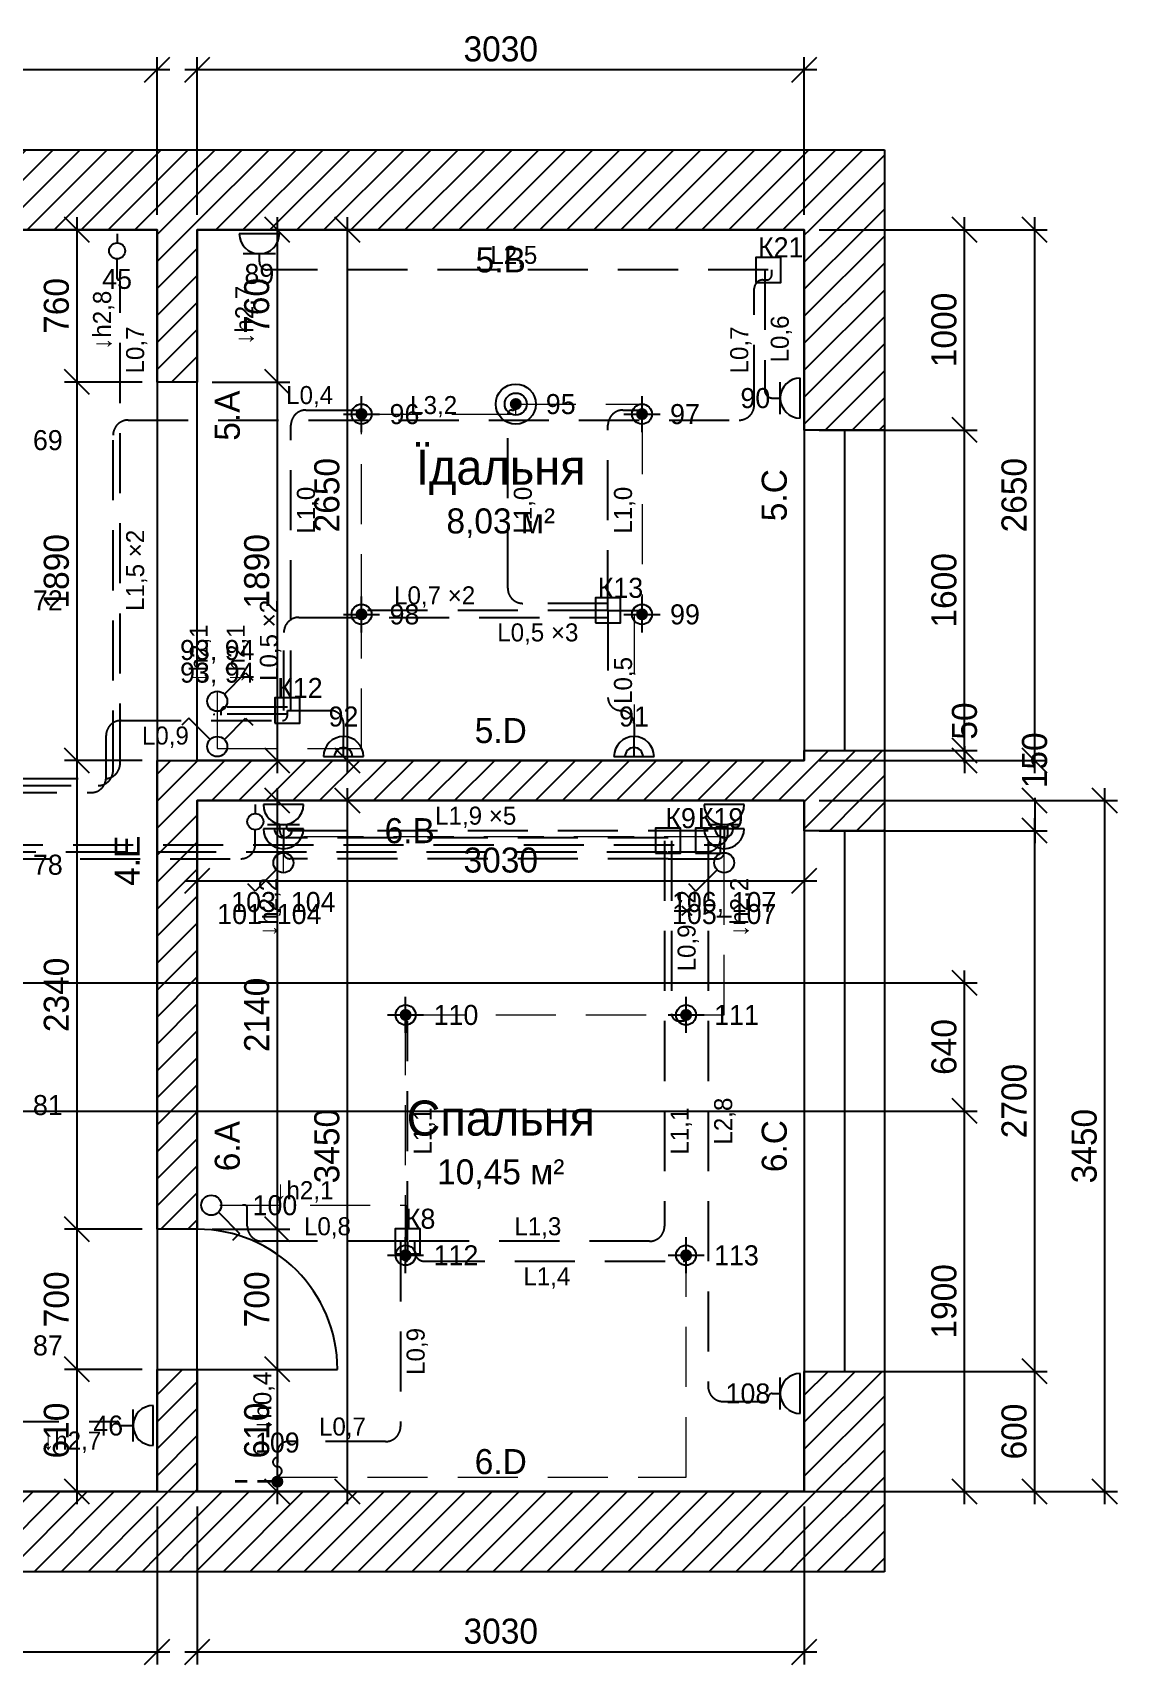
# Model space of a CAD drawing. Header units: millimetres. Extents: x -1335 to 13762, y -1562 to 7635.
# Drawn here: x 8349 to 13762, y -862 to 7285 of the extents above; entities that cross this region are included whole.
import ezdxf
from ezdxf.enums import TextEntityAlignment as Align

# ---------------------------------------------------------------- set-up
doc = ezdxf.new("R2010")
doc.units = ezdxf.units.MM
doc.linetypes.add('E_CABLE_DASH', pattern=[450, 300, -150])
doc.linetypes.add('E_LED_DASH', pattern=[150, 100, -50])
doc.layers.add('A-AREA', color=8, linetype='Continuous', plot=False)
for name, color, linetype in [('A-DIMS', 2, 'Continuous'), ('A-DOOR', 3, 'Continuous'), ('A-TEXT', 7, 'Continuous'), ('A-WALL', 7, 'Continuous'), ('A-WIND', 4, 'Continuous'), ('E-LED', 221, 'E_LED_DASH'), ('E-LIGHT', 6, 'Continuous'), ('E-LINK', 5, 'E_CABLE_DASH'), ('E-SOCKET', 1, 'Continuous'), ('E-SWITCH', 5, 'Continuous'), ('E-TEXT', 7, 'Continuous'), ('L-TEXT', 7, 'Continuous'), ('W-BOX', 1, 'Continuous'), ('W-CABLE-DEVICE', 1, 'E_CABLE_DASH'), ('W-CABLE-LIGHT', 1, 'E_CABLE_DASH'), ('W-CABLE-SOCKET', 1, 'E_CABLE_DASH'), ('W-TEXT', 7, 'Continuous')]:
    doc.layers.add(name, color=color, linetype=linetype)
doc.styles.add('PLEX_LIGHT', font='IBMPlexSans-Light.ttf')
doc.dimstyles.new('PLAN', dxfattribs={"dimscale": 50, "dimtxt": 2.5, "dimasz": 2.5, "dimexe": 1.25, "dimexo": 1.5, "dimgap": 0.8, "dimtad": 1, "dimdec": 0, "dimtxsty": 'PLEX_LIGHT', "dimtsz": 1.25, "dimcen": 2.5, "dimdle": 1.25, "dimclrd": 2, "dimclre": 2, "dimclrt": 2, "dimazin": 3, "dimtfac": 1, "dimtmove": 0, "dimatfit": 3})

# ---------------------------------------------------------------- blocks, each defined once
blk = doc.blocks.new('E_OUTLET')
at = {"color": 0}
blk.add_line((0, 0.4), (0, 1.3), dxfattribs=at)
blk.add_circle((0, 2.1), 0.8, dxfattribs=at)
at = {"style": 'PLEX_LIGHT', "flags": 1}
for tag in ['GROUP', 'H', 'ID']:
    blk.add_attdef(tag, (0, 0), '', height=2, dxfattribs=at)
blk = doc.blocks.new('E_SOCKET')
at = {"color": 0}
for p, q in [((-1.6, 2.4), (1.6, 2.4)), ((-2, 0.4), (2, 0.4))]:
    blk.add_line(p, q, dxfattribs=at)
blk.add_arc((0, 0.4), 2, 0, 180, dxfattribs=at)
at = {"style": 'PLEX_LIGHT', "flags": 1}
for tag in ['GROUP', 'H', 'ID']:
    blk.add_attdef(tag, (0, 0), '', height=2, dxfattribs=at)
blk = doc.blocks.new('E_SCONCE')
at = {"color": 0}
for p, q in [((0, 0.4), (0, 2.4)), ((-2, 0.4), (2, 0.4))]:
    blk.add_line(p, q, dxfattribs=at)
for radius in [2, 0.9]:
    blk.add_arc((0, 0.4), radius, 0, 180, dxfattribs=at)
at = {"style": 'PLEX_LIGHT', "flags": 1}
for tag in ['GROUP', 'H', 'ID']:
    blk.add_attdef(tag, (0, 0), '', height=2, dxfattribs=at)
blk = doc.blocks.new('E_SWITCH2')
at = {"color": 0}
for p, q in [((-2.83, 4.23), (-3.54, 3.52)), ((-0.71, 2.11), (-2.83, 4.23)), ((0.71, 2.11), (2.83, 4.23)), ((2.83, 4.23), (3.54, 3.52))]:
    blk.add_line(p, q, dxfattribs=at)
blk.add_circle((0, 1.4), 1, dxfattribs=at)
at = {"style": 'PLEX_LIGHT', "flags": 1}
for tag in ['GROUP', 'H', 'ID']:
    blk.add_attdef(tag, (0, 0), '', height=2, dxfattribs=at)
blk = doc.blocks.new('E_SWITCH')
at = {"color": 0}
for p, q in [((0.71, 2.11), (2.83, 4.23)), ((2.83, 4.23), (3.54, 3.52))]:
    blk.add_line(p, q, dxfattribs=at)
blk.add_circle((0, 1.4), 1, dxfattribs=at)
at = {"style": 'PLEX_LIGHT', "flags": 1}
for tag in ['GROUP', 'H', 'ID']:
    blk.add_attdef(tag, (0, 0), '', height=2, dxfattribs=at)
blk = doc.blocks.new('E_PENDANT')
h = blk.add_hatch(color=0)
h.dxf.hatch_style = 1
edge = h.paths.add_edge_path()
edge.add_arc((0, 0), 0.6, 0, 360)
at = {"color": 0}
for radius in [2, 1.1]:
    blk.add_circle((0, 0), radius, dxfattribs=at)
at = {"style": 'PLEX_LIGHT', "flags": 1}
for tag in ['GROUP', 'H', 'ID']:
    blk.add_attdef(tag, (0, 0), '', height=2, dxfattribs=at)
blk = doc.blocks.new('E_DOWNLIGHT')
h = blk.add_hatch(color=0)
h.dxf.hatch_style = 1
edge = h.paths.add_edge_path()
edge.add_arc((0, 0), 0.6, 0, 360)
at = {"color": 0}
for p, q in [((0, -1.8), (0, 1.8)), ((-1.8, 0), (1.8, 0))]:
    blk.add_line(p, q, dxfattribs=at)
blk.add_circle((0, 0), 1, dxfattribs=at)
at = {"style": 'PLEX_LIGHT', "flags": 1}
for tag in ['GROUP', 'H', 'ID']:
    blk.add_attdef(tag, (0, 0), '', height=2, dxfattribs=at)
blk = doc.blocks.new('E_LED_OUTPUT')
h = blk.add_hatch(color=0)
h.dxf.hatch_style = 1
edge = h.paths.add_edge_path()
edge.add_arc((0, 1), 0.6, 0, 360)
at = {"color": 0}
for centre, start, end in [((0, 2.95), 90, 270), ((0, 2.05), 270, 90)]:
    blk.add_arc(centre, 0.45, start, end, dxfattribs=at)
at = {"style": 'PLEX_LIGHT', "flags": 1}
for tag in ['GROUP', 'H', 'ID']:
    blk.add_attdef(tag, (0, 0), '', height=2, dxfattribs=at)

msp = doc.modelspace()

# ---------------------------------------------------------------- hatches: boundary and pattern name
at = {"layer": 'A-WALL'}
h = msp.add_hatch(dxfattribs=at)
h.set_pattern_fill('ANSI31', scale=30)
h.paths.add_polyline_path([(9170, 6700), (9170, 6300), (8970, 6300), (5200, 6300), (5200, 6700), (8970, 6700)])
h = msp.add_hatch(dxfattribs=at)
h.set_pattern_fill('ANSI31', scale=30)
h.paths.add_polyline_path([(12600, 6300), (12200, 6300), (9170, 6300), (9170, 6700), (12600, 6700)])
h = msp.add_hatch(dxfattribs=at)
h.set_pattern_fill('ANSI31', scale=30)
h.paths.add_polyline_path([(8970, 5540), (8970, 6300), (9170, 6300), (9170, 5540)])
h = msp.add_hatch(dxfattribs=at)
h.set_pattern_fill('ANSI31', scale=30)
h.paths.add_polyline_path([(12200, 6300), (12600, 6300), (12600, 5300), (12200, 5300)])
h = msp.add_hatch(dxfattribs=at)
h.set_pattern_fill('ANSI31', scale=30)
h.paths.add_polyline_path([(12200, 3450), (12200, 3650), (12200, 3700), (12600, 3700), (12600, 3650), (12600, 3450)])
h = msp.add_hatch(dxfattribs=at)
h.set_pattern_fill('ANSI31', scale=30)
h.paths.add_polyline_path([(8970, 1310), (8970, 3450), (8970, 3650), (9170, 3650), (9170, 3450), (9170, 1310)])
h = msp.add_hatch(dxfattribs=at)
h.set_pattern_fill('ANSI31', scale=30)
h.paths.add_polyline_path([(12200, 3650), (12200, 3450), (9170, 3450), (9170, 3650)])
h = msp.add_hatch(dxfattribs=at)
h.set_pattern_fill('ANSI31', scale=30)
h.paths.add_polyline_path([(12200, 3300), (12200, 3450), (12600, 3450), (12600, 3300)])
h = msp.add_hatch(dxfattribs=at)
h.set_pattern_fill('ANSI31', scale=30)
h.paths.add_polyline_path([(8970, -400), (8970, 0), (8970, 610), (9170, 610), (9170, 0), (9170, -400)])
h = msp.add_hatch(dxfattribs=at)
h.set_pattern_fill('ANSI31', scale=30)
h.paths.add_polyline_path([(12200, 0), (12200, 600), (12600, 600), (12600, -400), (12200, -400)])
h = msp.add_hatch(dxfattribs=at)
h.set_pattern_fill('ANSI31', scale=30)
h.paths.add_polyline_path([(3780, -400), (3780, 0), (3880, 0), (8970, 0), (8970, -400), (3880, -400)])
h = msp.add_hatch(dxfattribs=at)
h.set_pattern_fill('ANSI31', scale=30)
h.paths.add_polyline_path([(12200, 0), (12200, -400), (9170, -400), (9170, 0)])

# ---------------------------------------------------------------- linework, layer by layer
at = {"layer": 'A-AREA'}
for points in [[(1930, 0), (1930, 3710), (5200, 3710), (5200, 6300), (8970, 6300), (8970, 0), (3880, 0), (3880, 1900), (4300, 1900), (4300, 2540), (3400, 2540), (3400, 1900), (3780, 1900), (3780, 0)], [(9170, 3650), (9170, 6300), (12200, 6300), (12200, 3650)], [(9170, 0), (9170, 3450), (12200, 3450), (12200, 0)]]:
    msp.add_lwpolyline(points, close=True, dxfattribs=at)
at = {"layer": 'A-DOOR'}
msp.add_line((9170, 610), (9870, 610), dxfattribs=at)
msp.add_arc((9170, 610), 700, 0, 90, dxfattribs=at)
at = {"layer": 'A-WALL'}
for p, q in [((5200, 6700), (9170, 6700)), ((9170, 6700), (12600, 6700)), ((12600, 6700), (12600, 5300)), ((8970, 6300), (5200, 6300)), ((8970, 5540), (8970, 6300)), ((12200, 6300), (9170, 6300)), ((9170, 6300), (9170, 5540)), ((12200, 5300), (12200, 6300)), ((9170, 5540), (8970, 5540)), ((12600, 5300), (12200, 5300)), ((12200, 3650), (12200, 3700)), ((12200, 3700), (12600, 3700)), ((12600, 3700), (12600, 3450)), ((8970, 1310), (8970, 3650)), ((8970, 3650), (9170, 3650)), ((9170, 3650), (12200, 3650)), ((9170, 3450), (9170, 1310)), ((12200, 3450), (9170, 3450)), ((12200, 3300), (12200, 3450)), ((12600, 3450), (12600, 3300)), ((12600, 3300), (12200, 3300)), ((9170, 1310), (8970, 1310)), ((8970, 0), (8970, 610)), ((8970, 610), (9170, 610)), ((9170, 610), (9170, 0)), ((12200, 0), (12200, 600)), ((12200, 600), (12600, 600)), ((12600, 600), (12600, -400)), ((3880, 0), (8970, 0)), ((9170, 0), (12200, 0)), ((8970, -400), (3780, -400)), ((9170, -400), (8970, -400)), ((12600, -400), (9170, -400))]:
    msp.add_line(p, q, dxfattribs=at)
at = {"layer": 'A-WIND'}
for p, q in [((12200, 5300), (12200, 3700)), ((12400, 5300), (12400, 3700)), ((12600, 5300), (12600, 3700)), ((12200, 3300), (12200, 600)), ((12400, 3300), (12400, 600)), ((12600, 3300), (12600, 600))]:
    msp.add_line(p, q, dxfattribs=at)
at = {"layer": 'E-LED', "lineweight": 35}
msp.add_line((9570, 50), (9360, 50), dxfattribs=at)
at = {"layer": 'E-LINK', "lineweight": 18}
for points in [[(9900, 3710), (9990, 3710), (9990, 4380), (9990, 5380), (10760, 5380), (10760, 5430), (11390, 5430), (11390, 5380), (11390, 4380), (11350, 4380), (11350, 3710)], [(9270, 3989.1), (9270, 3710), (9900, 3710)], [(9270, 3763), (9270, 3710), (9900, 3710)], [(10210, 1180), (10210, 2380), (11610, 2380), (11800, 2380), (11800, 3270), (9600, 3270), (9570, 3270), (9570, 72.5), (11610, 72.5), (11610, 1180)], [(9600, 3097), (9600, 3270)], [(11800, 3097), (11800, 3270)], [(9283, 1430), (10210, 1430), (10210, 1180)]]:
    msp.add_lwpolyline(points, dxfattribs=at)
at = {"layer": 'W-BOX'}
for points in [[(11957.5, 6037.5), (12082.5, 6037.5), (12082.5, 6162.5), (11957.5, 6162.5)], [(11157.5, 4337.5), (11282.5, 4337.5), (11282.5, 4462.5), (11157.5, 4462.5)], [(9557.5, 3837.5), (9682.5, 3837.5), (9682.5, 3962.5), (9557.5, 3962.5)], [(11457.5, 3187.5), (11582.5, 3187.5), (11582.5, 3312.5), (11457.5, 3312.5)], [(11657.5, 3187.5), (11782.5, 3187.5), (11782.5, 3312.5), (11657.5, 3312.5)], [(10157.5, 1187.5), (10282.5, 1187.5), (10282.5, 1312.5), (10157.5, 1312.5)]]:
    msp.add_lwpolyline(points, close=True, dxfattribs=at)
at = {"layer": 'W-CABLE-DEVICE', "true_color": 0x76b7b2}
msp.add_lwpolyline([(1470, 150), (1470, 570, -0.414214), (1540, 640), (1540, 640, 0.414214), (1610, 710), (1610, 1515, -0.414214), (1685, 1590), (3175, 1590, 0.414214), (3250, 1665), (3250, 3485, -0.414214), (3325, 3560), (8710, 3560, 0.414214), (8785, 3635), (8785, 6042.5, 0.414214), (8777.5, 6050), (8777.5, 6050, -0.414214), (8770, 6057.5), (8770, 6155)], format="xyb", dxfattribs=at)
at = {"layer": 'W-CABLE-DEVICE', "true_color": 0x7f7fc9}
msp.add_lwpolyline([(1505, 150), (1505, 605, -0.414214), (1575, 675), (1575, 675, 0.414214), (1645, 745), (1645, 1550, -0.414214), (1720, 1625), (3035, 1625, 0.414214), (3110, 1700), (3110, 3085, -0.414214), (3185, 3160), (9387.5, 3160, 0.414214), (9460, 3232.5), (9460, 3305)], format="xyb", dxfattribs=at)
at = {"layer": 'W-CABLE-LIGHT', "true_color": 0x9c755f}
for points in [[(9637.5, 3900), (9637.5, 5325, -0.414214), (9712.5, 5400), (9980, 5400, -0.414214), (9990, 5390), (9990, 5380)], [(11220, 4435), (10795, 4435, -0.414214), (10720, 4510), (10720, 5380, -0.414214), (10740, 5400), (10745, 5400, 0.414214), (10760, 5415), (10760, 5430)], [(11220, 4400), (11220, 5325, -0.414214), (11295, 5400), (11380, 5400, -0.414214), (11390, 5390), (11390, 5380)], [(11220, 4400), (10000, 4400, 0.414214), (9990, 4390), (9990, 4380)], [(11220, 4400), (11220, 3965, 0.414214), (11285, 3900), (11285, 3900, -0.414214), (11350, 3835), (11350, 3770)], [(11220, 4400), (11380, 4400, -0.414214), (11390, 4390), (11390, 4380)], [(9602.5, 3900), (9602.5, 4290, -0.414214), (9677.5, 4365), (11220, 4365)], [(9620, 3917.5), (9308.2, 3917.5, 0.414214), (9287.5, 3896.8), (9287.5, 3876.1)], [(1120, 150), (1120, 355, -0.414214), (1195, 430), (1325, 430, 0.414214), (1400, 505), (1400, 1340, -0.414214), (1475, 1415), (3070, 1415, 0.414214), (3145, 1490), (3145, 3415, -0.414214), (3220, 3490), (8640, 3490, 0.414214), (8715, 3565), (8715, 3775, -0.414214), (8790, 3850), (9595, 3850, 0.414214), (9620, 3875), (9620, 3900)], [(9620, 3882.5), (9255.7, 3882.5, 0.414214), (9252.5, 3879.3), (9252.5, 3876.1)], [(9620, 3900), (9835, 3900, -0.414214), (9900, 3835), (9900, 3770)]]:
    msp.add_lwpolyline(points, format="xyb", dxfattribs=at)
at = {"layer": 'W-CABLE-LIGHT', "true_color": 0xc9845c}
for points in [[(11520, 3265), (9615, 3265, -0.414214), (9582.5, 3297.5), (9582.5, 3330)], [(11520, 3195), (11715, 3195, 0.414214), (11782.5, 3262.5), (11782.5, 3330)], [(1050, 150), (1050, 285, -0.414214), (1125, 360), (1255, 360, 0.414214), (1330, 435), (1330, 1305, -0.414214), (1405, 1380), (2965, 1380, 0.414214), (3040, 1455), (3040, 3120, -0.414214), (3115, 3195), (11520, 3195)], [(11520, 3160), (9632, 3160, -0.414214), (9600, 3192), (9600, 3223.9)], [(11502.5, 3250), (11502.5, 1325, -0.414214), (11427.5, 1250), (10220, 1250)], [(11520, 3160), (11768, 3160, 0.414214), (11800, 3192), (11800, 3223.9)], [(11537.5, 3250), (11537.5, 2386.2, 0.414214), (11573.8, 2350), (11595, 2350, 0.414214), (11610, 2365), (11610, 2380)], [(10220, 1250), (10220, 2345, 0.414214), (10215, 2350), (10215, 2350, -0.414214), (10210, 2355), (10210, 2380)], [(10220, 1250), (9495, 1250, -0.414214), (9420, 1325), (9420, 1418, 0.414214), (9408, 1430), (9396.1, 1430)], [(10185, 1250), (10185, 325, -0.414214), (10110, 250), (9622.5, 250, 0.414214), (9570, 197.5), (9570, 145)], [(10220, 1250), (10220, 1155, -0.414214), (10215, 1150), (10215, 1150, -0.414214), (10210, 1155), (10210, 1180)], [(10255, 1250), (10255, 1200, 0.414214), (10305, 1150), (11595, 1150, 0.414214), (11610, 1165), (11610, 1180)]]:
    msp.add_lwpolyline(points, format="xyb", dxfattribs=at)
at = {"layer": 'W-CABLE-SOCKET', "true_color": 0x4fb0a0}
for points in [[(12020, 6100), (9520, 6100, -0.414214), (9480, 6140), (9480, 6180)], [(1365, 150), (1365, 530, -0.414214), (1440, 605), (1500, 605, 0.414214), (1575, 680), (1575, 1480, -0.414214), (1650, 1555), (3140, 1555, 0.414214), (3215, 1630), (3215, 3450, -0.414214), (3290, 3525), (8675, 3525, 0.414214), (8750, 3600), (8750, 5275, -0.414214), (8825, 5350), (11875, 5350, 0.414214), (11950, 5425), (11950, 6006.2, -0.414214), (11993.8, 6050), (12012.5, 6050, 0.414214), (12037.5, 6075), (12037.5, 6100)], [(12002.5, 6100), (12002.5, 5498.8, 0.414214), (12041.2, 5460), (12080, 5460)]]:
    msp.add_lwpolyline(points, format="xyb", dxfattribs=at)
at = {"layer": 'W-CABLE-SOCKET', "true_color": 0x7f7fc9}
for points in [[(11720, 3300), (9632.5, 3300, -0.414214), (9617.5, 3315), (9617.5, 3330)], [(11720, 3230), (11768.8, 3230, 0.414214), (11817.5, 3278.8), (11817.5, 3330)], [(1295, 150), (1295, 460, -0.414214), (1370, 535), (1430, 535, 0.414214), (1505, 610), (1505, 1445, -0.414214), (1580, 1520), (3000, 1520, 0.414214), (3075, 1595), (3075, 3155, -0.414214), (3150, 3230), (11720, 3230)], [(11720, 3250), (11720, 525, 0.414214), (11795, 450), (12000, 450, 0.414214), (12020, 470), (12020, 470, -0.414214), (12040, 490), (12080, 490)]]:
    msp.add_lwpolyline(points, format="xyb", dxfattribs=at)
at = {"layer": 'W-CABLE-SOCKET', "true_color": 0x76b7b2}
msp.add_lwpolyline([(7680, 250), (7680, 300, -0.414214), (7730, 350), (8770, 350, -0.414214), (8780, 340), (8780, 340, 0.414214), (8790, 330), (8850, 330)], format="xyb", dxfattribs=at)

# ---------------------------------------------------------------- block references
at = {"layer": 'E-LED', "xscale": 50, "yscale": 50}
msp.add_blockref('E_LED_OUTPUT', (9570, 0), dxfattribs=at)
at = {"layer": 'E-LIGHT', "xscale": 50, "yscale": 50}
for name, p in [('E_DOWNLIGHT', (9990, 5380)), ('E_PENDANT', (10760, 5430)), ('E_DOWNLIGHT', (11390, 5380)), ('E_DOWNLIGHT', (9990, 4380)), ('E_DOWNLIGHT', (11390, 4380)), ('E_SCONCE', (9900, 3650)), ('E_SCONCE', (11350, 3650)), ('E_DOWNLIGHT', (10210, 2380)), ('E_DOWNLIGHT', (11610, 2380)), ('E_DOWNLIGHT', (10210, 1180)), ('E_DOWNLIGHT', (11610, 1180))]:
    msp.add_blockref(name, p, dxfattribs=at)
at = {"layer": 'E-LIGHT', "xscale": 50, "yscale": 50, "rotation": -180}
for p in [(9600, 3330), (11800, 3330)]:
    msp.add_blockref('E_SCONCE', p, dxfattribs=at)
at = {"layer": 'E-SOCKET', "xscale": 50, "yscale": 50}
for name, p, rotation in [('E_OUTLET', (8770, 6300), -180), ('E_SOCKET', (9480, 6300), -180), ('E_SOCKET', (12200, 5460), -270), ('E_OUTLET', (9460, 3450), -180), ('E_SOCKET', (9600, 3450), -180), ('E_SOCKET', (11800, 3450), -180), ('E_SOCKET', (12200, 490), -270), ('E_SOCKET', (8970, 330), -270)]:
    msp.add_blockref(name, p, dxfattribs=dict(at, rotation=rotation))
at = {"layer": 'E-SWITCH', "xscale": 50, "yscale": 50}
for name, p in [('E_SWITCH', (9270, 3876.1)), ('E_SWITCH2', (9270, 3650))]:
    msp.add_blockref(name, p, dxfattribs=at)
for p, rotation in [((9600, 3210), -180), ((11800, 3210), -180), ((9170, 1430), -90)]:
    msp.add_blockref('E_SWITCH', p, dxfattribs=dict(at, rotation=rotation))

# ---------------------------------------------------------------- texts
at = {"layer": 'A-TEXT', "style": 'PLEX_LIGHT'}
for s, height, p in [('5.B', 125, (10685, 6150)), ('Їдальня', 175, (10685, 5115)), ('5.D', 125, (10685, 3800)), ('6.B', 125, (10230.5, 3300)), ('Спальня', 175, (10685, 1865)), ('6.D', 125, (10685, 150))]:
    msp.add_text(s, height=height, dxfattribs=at).set_placement(p, align=Align.MIDDLE_CENTER)
for s, p in [('5.A', (9320, 5372.5)), ('5.C', (12050, 4975)), ('4.E', (8820, 3150)), ('6.A', (9320, 1725)), ('6.C', (12050, 1725))]:
    msp.add_text(s, height=125, rotation=90, dxfattribs=at).set_placement(p, align=Align.MIDDLE_CENTER)
at = {"layer": 'A-TEXT', "char_height": 125, "attachment_point": 5, "style": 'PLEX_LIGHT'}
for s, insert in [('8,03 м²', (10685, 4835)), ('10,45 м²', (10685, 1585))]:
    msp.add_mtext(s, dxfattribs=dict(at, insert=insert))
at = {"layer": 'E-TEXT', "style": 'PLEX_LIGHT'}
for s, p in [('89', (9480, 6080)), ('45', (8770, 6055)), ('93, 94', (9270, 4202.1)), ('92', (9900, 3870)), ('91', (11350, 3870)), ('101–104', (9530, 2883.9)), ('105–107', (11800, 2883.9)), ('109', (9570, 245))]:
    msp.add_text(s, height=100, dxfattribs=at).set_placement(p, align=Align.MIDDLE_CENTER)
for s, p in [('95', (10910, 5430)), ('96', (10130, 5380)), ('97', (11530, 5380)), ('69', (8350, 5250)), ('72', (8350, 4450)), ('98', (10130, 4380)), ('99', (11530, 4380)), ('78', (8350, 3130)), ('110', (10350, 2380)), ('111', (11750, 2380)), ('81', (8350, 1930)), ('100', (9446.1, 1430)), ('112', (10350, 1180)), ('113', (11750, 1180)), ('87', (8350, 730))]:
    msp.add_text(s, height=100, dxfattribs=at).set_placement(p, align=Align.MIDDLE_LEFT)
for s, p in [('90', (12030, 5460)), ('108', (12030, 490)), ('46', (8800, 330))]:
    msp.add_text(s, height=100, dxfattribs=at).set_placement(p, align=Align.MIDDLE_RIGHT)
at = {"layer": 'L-TEXT', "style": 'PLEX_LIGHT'}
for s, p in [('95', (10910, 5430)), ('96', (10130, 5380)), ('97', (11530, 5380)), ('69', (8350, 5250)), ('72', (8350, 4450)), ('98', (10130, 4380)), ('99', (11530, 4380)), ('78', (8350, 3130)), ('110', (10350, 2380)), ('111', (11750, 2380)), ('81', (8350, 1930)), ('100', (9446.1, 1430)), ('112', (10350, 1180)), ('113', (11750, 1180)), ('87', (8350, 730))]:
    msp.add_text(s, height=100, dxfattribs=at).set_placement(p, align=Align.MIDDLE_LEFT)
for s, p in [('93, 94', (9270, 4089.1)), ('92', (9900, 3870)), ('91', (11350, 3870)), ('103, 104', (9600, 2943.9)), ('106, 107', (11800, 2943.9)), ('109', (9570, 245))]:
    msp.add_text(s, height=100, dxfattribs=at).set_placement(p, align=Align.MIDDLE_CENTER)
at = {"layer": 'W-CABLE-DEVICE', "true_color": 0x76b7b2, "style": 'PLEX_LIGHT'}
for s, p in [('↓h2,8', (8695, 5848.6)), ('L0,7', (8860, 5700))]:
    msp.add_text(s, height=90, rotation=90, dxfattribs=at).set_placement(p, align=Align.MIDDLE_CENTER)
at = {"layer": 'W-CABLE-LIGHT', "true_color": 0x9c755f, "style": 'PLEX_LIGHT'}
for s, p in [('L0,4', (9731, 5475)), ('L0,7 ×2', (10355, 4475)), ('L0,5 ×3', (10870, 4290)), ('L0,9', (9011, 3775))]:
    msp.add_text(s, height=90, dxfattribs=at).set_placement(p, align=Align.MIDDLE_CENTER)
for s, p in [('L1,0', (9712.5, 4900)), ('L1,0', (10795, 4900)), ('L1,0', (11295, 4900)), ('L0,5 ×2', (9527.5, 4250)), ('↓h2,1', (9177.5, 4182.5)), ('↓h2,1', (9362.5, 4182.5)), ('L0,5', (11295, 4050))]:
    msp.add_text(s, height=90, rotation=90, dxfattribs=at).set_placement(p, align=Align.MIDDLE_CENTER)
at = {"layer": 'W-CABLE-LIGHT', "true_color": 0xc9845c, "style": 'PLEX_LIGHT'}
for s, p in [('↓h2,2', (9525, 2917.5)), ('↓h2,2', (11875, 2917.5)), ('L0,9 ×2', (11612.5, 2800)), ('L1,1', (10295, 1800)), ('L1,1', (11577.5, 1800)), ('L0,9', (10260, 700)), ('↓h0,4', (9495, 451.4))]:
    msp.add_text(s, height=90, rotation=90, dxfattribs=at).set_placement(p, align=Align.MIDDLE_CENTER)
for s, p in [('↓h2,1', (9702.5, 1505)), ('L0,8', (9820, 1325)), ('L1,3', (10870, 1325)), ('L1,4', (10915, 1075)), ('L0,7', (9895, 325))]:
    msp.add_text(s, height=90, dxfattribs=at).set_placement(p, align=Align.MIDDLE_CENTER)
at = {"layer": 'W-CABLE-SOCKET', "true_color": 0x4fb0a0, "style": 'PLEX_LIGHT'}
for s, p in [('L2,5', (10750, 6175)), ('L3,2', (10350, 5425))]:
    msp.add_text(s, height=90, dxfattribs=at).set_placement(p, align=Align.MIDDLE_CENTER)
for s, p in [('↓h2,7', (9405, 5873.6)), ('L0,6', (12077.5, 5755)), ('L0,7', (11875, 5700))]:
    msp.add_text(s, height=90, rotation=90, dxfattribs=at).set_placement(p, align=Align.MIDDLE_CENTER)
at = {"layer": 'W-CABLE-SOCKET', "true_color": 0x7f7fc9, "style": 'PLEX_LIGHT'}
msp.add_text('L2,8', height=90, rotation=90, dxfattribs=at).set_placement((11795, 1850), align=Align.MIDDLE_CENTER)
at = {"layer": 'W-CABLE-SOCKET', "true_color": 0x76b7b2, "style": 'PLEX_LIGHT'}
msp.add_text('↓h2,7', height=90, dxfattribs=at).set_placement((8543.6, 255), align=Align.MIDDLE_CENTER)
at = {"layer": 'W-TEXT', "style": 'PLEX_LIGHT'}
for s, height, p in [('К21', 100, (12082.5, 6212.5)), ('К13', 100, (11282.5, 4512.5)), ('К12', 100, (9682.5, 4012.5)), ('L1,9 ×5', 90, (10560, 3375)), ('К9', 100, (11582.5, 3362.5)), ('К19', 100, (11782.5, 3362.5)), ('К8', 100, (10282.5, 1362.5))]:
    msp.add_text(s, height=height, dxfattribs=at).set_placement(p, align=Align.MIDDLE_CENTER)
msp.add_text('L1,5 ×2', height=90, rotation=90, dxfattribs=at).set_placement((8860, 4600), align=Align.MIDDLE_CENTER)

# ---------------------------------------------------------------- dimensions: what is measured, and where the dimension line sits
at = {"layer": 'A-DIMS'}
for base, p1, p2 in [((5200, 7100), (5200, 6300), (8970, 6300)), ((9170, 7100), (9170, 6300), (12200, 6300)), ((9170, 3050), (9170, 3450), (12200, 3450)), ((3880, -800), (3880, 0), (8970, 0)), ((9170, -800), (9170, 0), (12200, 0))]:
    msp.add_linear_dim(base=base, p1=p1, p2=p2, dimstyle='PLAN', dxfattribs=at).render()
for base, p1, p2 in [((8220, 0), (8970, 0), (8970, 6300)), ((8570, 5540), (8970, 5540), (8970, 6300)), ((9570, 5540), (9170, 5540), (9170, 6300)), ((9920, 3650), (9170, 3650), (9170, 6300)), ((13000, 5300), (12200, 5300), (12200, 6300)), ((13350, 3650), (12200, 3650), (12200, 6300)), ((8570, 3650), (8970, 3650), (8970, 5540)), ((9570, 3650), (9170, 3650), (9170, 5540)), ((13000, 3700), (12200, 3700), (12200, 5300)), ((8570, 1310), (8970, 1310), (8970, 3650)), ((9570, 1310), (9170, 1310), (9170, 3450)), ((9920, 0), (9170, 0), (9170, 3450)), ((13700, 0), (12200, 0), (12200, 3450)), ((13350, 600), (12200, 600), (12200, 3300)), ((13000, 1900), (3400, 1900), (3400, 2540)), ((13000, 0), (3780, 0), (3780, 1900)), ((8570, 610), (8970, 610), (8970, 1310)), ((9570, 610), (9170, 610), (9170, 1310)), ((8570, 0), (8970, 0), (8970, 610)), ((9570, 0), (9170, 0), (9170, 610)), ((13350, 0), (12200, 0), (12200, 600))]:
    msp.add_linear_dim(base=base, p1=p1, p2=p2, angle=90, dimstyle='PLAN', dxfattribs=at).render()
for base, p1, p2, location in [((13000, 3650), (12200, 3650), (12200, 3700), (13000, 3847.4)), ((13350, 3300), (12200, 3300), (12200, 3450), (13350, 3651.2))]:
    msp.add_linear_dim(base=base, p1=p1, p2=p2, angle=90, location=location, dimstyle='PLAN', override={"dimtmove": 2}, dxfattribs=at).render()

doc.saveas('drawing.dxf')
